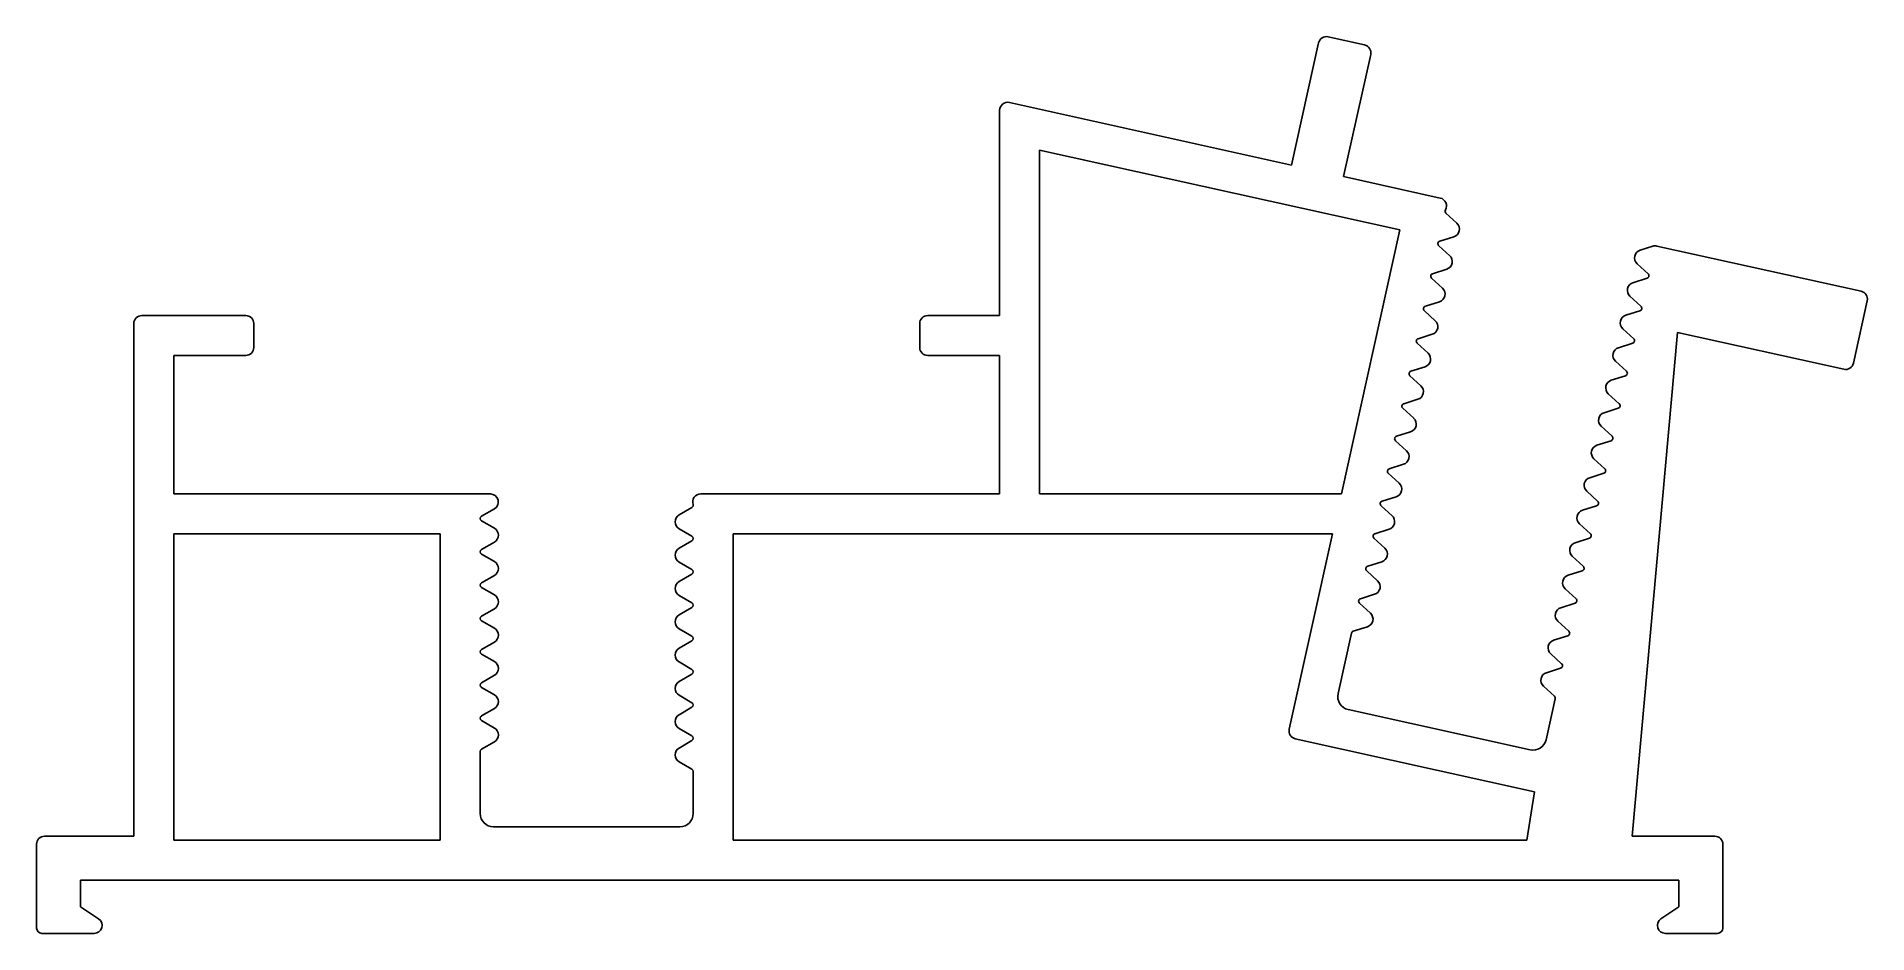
# Model space of a CAD drawing. Extents: x 1032.2 to 1100.9, y 1953.2 to 1986.8.
import ezdxf

# ---------------------------------------------------------------- set-up
doc = ezdxf.new("R2010")
doc.units = 0
doc.layers.add('W100632-REV001', color=7, linetype='CONTINUOUS')

msp = doc.modelspace()

# ---------------------------------------------------------------- linework, layer by layer
at = {"layer": 'W100632-REV001'}
for p, q in [((1080.285, 1986.593), (1079.268, 1982.004)), ((1082.01, 1986.517), (1080.643, 1986.821)), ((1081.221, 1981.571), (1082.238, 1986.16)), ((1079.268, 1982.004), (1068.674, 1984.353)), ((1068.309, 1984.06), (1068.309, 1976.352)), ((1069.809, 1969.655), (1069.809, 1982.564)), ((1069.809, 1982.564), (1083.337, 1979.566)), ((1084.852, 1980.766), (1081.221, 1981.571)), ((1085.475, 1979.82), (1085.064, 1980.197)), ((1083.337, 1979.566), (1081.14, 1969.655)), ((1084.831, 1979.145), (1085.363, 1979.313)), ((1085.205, 1978.6), (1084.794, 1978.976)), ((1092.828, 1978.957), (1092.354, 1978.807)), ((1100.649, 1977.264), (1092.983, 1978.963)), ((1084.561, 1977.925), (1085.092, 1978.092)), ((1092.241, 1978.3), (1092.652, 1977.924)), ((1084.934, 1977.379), (1084.523, 1977.756)), ((1092.615, 1977.754), (1092.083, 1977.587)), ((1084.663, 1976.159), (1084.253, 1976.535)), ((1084.29, 1976.705), (1084.822, 1976.872)), ((1092.344, 1976.534), (1091.813, 1976.367)), ((1091.971, 1977.08), (1092.382, 1976.703)), ((1100.357, 1974.563), (1100.877, 1976.906)), ((1035.809, 1976.055), (1035.809, 1956.804)), ((1040.009, 1976.355), (1036.109, 1976.355)), ((1040.309, 1975.155), (1040.309, 1976.055)), ((1065.309, 1976.052), (1065.309, 1975.155)), ((1068.309, 1976.352), (1065.609, 1976.352)), ((1091.7, 1975.859), (1092.111, 1975.483)), ((1084.393, 1974.939), (1083.982, 1975.315)), ((1084.02, 1975.484), (1084.551, 1975.652)), ((1092.074, 1975.314), (1091.542, 1975.146)), ((1092.058, 1956.803), (1093.751, 1975.72)), ((1093.751, 1975.72), (1100, 1974.335)), ((1037.309, 1969.655), (1037.309, 1974.855)), ((1037.309, 1974.855), (1040.009, 1974.855)), ((1065.609, 1974.855), (1068.309, 1974.855)), ((1068.309, 1974.855), (1068.309, 1969.655)), ((1091.43, 1974.639), (1091.841, 1974.262)), ((1084.122, 1973.718), (1083.712, 1974.095)), ((1083.749, 1974.264), (1084.28, 1974.431)), ((1091.803, 1974.093), (1091.272, 1973.926)), ((1083.479, 1973.043), (1084.01, 1973.211)), ((1091.159, 1973.419), (1091.57, 1973.042)), ((1083.852, 1972.498), (1083.441, 1972.874)), ((1091.533, 1972.873), (1091.001, 1972.705)), ((1083.208, 1971.823), (1083.739, 1971.991)), ((1090.889, 1972.198), (1091.299, 1971.822)), ((1083.581, 1971.278), (1083.171, 1971.654)), ((1091.262, 1971.653), (1090.731, 1971.485)), ((1083.311, 1970.057), (1082.9, 1970.434)), ((1082.937, 1970.603), (1083.469, 1970.77)), ((1090.991, 1970.432), (1090.46, 1970.265)), ((1090.618, 1970.978), (1091.029, 1970.601)), ((1049.192, 1969.655), (1037.309, 1969.655)), ((1068.309, 1969.655), (1057.089, 1969.655)), ((1081.14, 1969.655), (1069.809, 1969.655)), ((1090.348, 1969.757), (1090.758, 1969.381)), ((1048.859, 1968.817), (1049.342, 1969.095)), ((1056.759, 1969.143), (1056.277, 1968.865)), ((1083.04, 1968.837), (1082.629, 1969.213)), ((1082.667, 1969.382), (1083.198, 1969.55)), ((1090.721, 1969.212), (1090.19, 1969.044)), ((1049.342, 1968.365), (1048.859, 1968.643)), ((1056.277, 1968.345), (1056.759, 1968.067)), ((1082.396, 1968.162), (1082.928, 1968.33)), ((1090.077, 1968.537), (1090.488, 1968.161)), ((1037.311, 1956.654), (1037.309, 1968.155)), ((1037.309, 1968.155), (1047.309, 1968.155)), ((1047.309, 1968.155), (1047.311, 1956.654)), ((1048.859, 1967.567), (1049.342, 1967.845)), ((1056.759, 1967.893), (1056.277, 1967.615)), ((1058.311, 1956.654), (1058.309, 1968.155)), ((1058.309, 1968.155), (1080.807, 1968.155)), ((1080.807, 1968.155), (1079.181, 1960.821)), ((1082.77, 1967.616), (1082.359, 1967.993)), ((1090.45, 1967.992), (1089.919, 1967.824)), ((1049.342, 1967.115), (1048.859, 1967.393)), ((1056.277, 1967.095), (1056.759, 1966.817)), ((1082.126, 1966.942), (1082.657, 1967.109)), ((1089.807, 1967.317), (1090.217, 1966.94)), ((1048.859, 1966.317), (1049.342, 1966.595)), ((1056.759, 1966.643), (1056.277, 1966.365)), ((1082.499, 1966.396), (1082.088, 1966.772)), ((1090.18, 1966.771), (1089.648, 1966.604)), ((1049.342, 1965.865), (1048.859, 1966.143)), ((1056.277, 1965.845), (1056.759, 1965.567)), ((1082.229, 1965.176), (1081.818, 1965.552)), ((1081.855, 1965.721), (1082.387, 1965.889)), ((1089.909, 1965.551), (1089.378, 1965.383)), ((1089.536, 1966.096), (1089.947, 1965.72)), ((1048.859, 1965.067), (1049.342, 1965.345)), ((1049.342, 1964.615), (1048.859, 1964.893)), ((1056.759, 1965.393), (1056.277, 1965.115)), ((1089.265, 1964.876), (1089.676, 1964.499)), ((1056.277, 1964.595), (1056.759, 1964.317)), ((1081.014, 1962.156), (1081.517, 1964.427)), ((1081.585, 1964.501), (1082.116, 1964.668)), ((1089.639, 1964.33), (1089.107, 1964.163)), ((1048.859, 1963.817), (1049.342, 1964.095)), ((1049.342, 1963.365), (1048.859, 1963.643)), ((1056.759, 1964.143), (1056.277, 1963.865)), ((1088.995, 1963.656), (1089.406, 1963.279)), ((1048.859, 1962.567), (1049.342, 1962.845)), ((1056.277, 1963.345), (1056.759, 1963.067)), ((1056.759, 1962.893), (1056.277, 1962.615)), ((1089.368, 1963.11), (1088.837, 1962.942)), ((1049.342, 1962.115), (1048.859, 1962.393)), ((1056.277, 1962.095), (1056.759, 1961.817)), ((1088.724, 1962.435), (1089.135, 1962.059)), ((1048.859, 1961.317), (1049.342, 1961.595)), ((1056.759, 1961.643), (1056.277, 1961.365)), ((1088.228, 1960.044), (1081.393, 1961.559)), ((1089.165, 1961.963), (1088.824, 1960.424)), ((1049.342, 1960.865), (1048.859, 1961.143)), ((1056.277, 1960.845), (1056.759, 1960.567)), ((1048.859, 1960.067), (1049.342, 1960.345)), ((1056.759, 1960.393), (1056.277, 1960.115)), ((1079.409, 1960.463), (1088.391, 1958.472)), ((1048.809, 1957.654), (1048.809, 1959.98)), ((1056.277, 1959.595), (1056.759, 1959.317)), ((1056.809, 1959.23), (1056.809, 1957.654)), ((1088.391, 1958.472), (1088.101, 1956.654)), ((1035.809, 1956.804), (1032.459, 1956.804)), ((1047.311, 1956.654), (1037.311, 1956.654)), ((1056.309, 1957.154), (1049.309, 1957.154)), ((1088.101, 1956.654), (1058.311, 1956.654)), ((1095.159, 1956.803), (1092.058, 1956.803)), ((1032.159, 1956.504), (1032.159, 1953.354)), ((1095.459, 1953.354), (1095.459, 1956.503)), ((1033.809, 1955.154), (1093.809, 1955.154)), ((1033.809, 1954.154), (1033.809, 1955.154)), ((1093.809, 1955.154), (1093.809, 1954.154)), ((1034.485, 1953.703), (1033.809, 1954.154)), ((1093.809, 1954.154), (1093.134, 1953.703)), ((1093.809, 1954.154), (1093.809, 1954.154)), ((1032.359, 1953.154), (1034.319, 1953.154)), ((1093.3, 1953.154), (1095.259, 1953.154))]:
    msp.add_line(p, q, dxfattribs=at)
for centre, radius, start, end in [((1080.578, 1986.528), 0.3, 77.49998, 167.5), ((1081.945, 1986.225), 0.3, 347.5, 77.49998), ((1068.609, 1984.06), 0.3, 77.5, 180), ((1084.787, 1980.473), 0.3, 329.52641, 77.5), ((1085.132, 1980.27), 0.1, 149.52641, 227.5), ((1085.272, 1979.599), 0.3, 287.5, 47.5), ((1084.861, 1979.05), 0.1, 107.5, 227.5), ((1085.002, 1978.379), 0.3, 287.5, 47.5), ((1092.444, 1978.521), 0.3, 107.5, 227.5), ((1092.918, 1978.671), 0.3, 77.5, 107.5), ((1084.591, 1977.83), 0.1, 107.5, 227.5), ((1092.585, 1977.85), 0.1, 287.5, 47.5), ((1084.731, 1977.158), 0.3, 287.5, 47.5), ((1092.174, 1977.301), 0.3, 107.5, 227.5), ((1100.584, 1976.971), 0.3, 347.5, 77.5), ((1084.32, 1976.609), 0.1, 107.5, 227.5), ((1092.314, 1976.629), 0.1, 287.5, 47.5), ((1036.109, 1976.055), 0.3, 90, 180), ((1040.009, 1976.055), 0.3, 0, 90), ((1065.609, 1976.052), 0.3, 90, 180), ((1084.461, 1975.938), 0.3, 287.5, 47.5), ((1091.903, 1976.08), 0.3, 107.5, 227.5), ((1040.009, 1975.155), 0.3, 270, 360), ((1065.609, 1975.155), 0.3, 180, 270), ((1084.05, 1975.389), 0.1, 107.5, 227.5), ((1091.632, 1974.86), 0.3, 107.5, 227.5), ((1092.044, 1975.409), 0.1, 287.5, 47.5), ((1084.19, 1974.717), 0.3, 287.5, 47.5), ((1100.064, 1974.628), 0.3, 257.5, 347.5), ((1083.779, 1974.168), 0.1, 107.5, 227.5), ((1091.362, 1973.64), 0.3, 107.5, 227.5), ((1091.773, 1974.189), 0.1, 287.5, 47.5), ((1083.92, 1973.497), 0.3, 287.5, 47.5), ((1083.509, 1972.948), 0.1, 107.5, 227.5), ((1083.649, 1972.277), 0.3, 287.5, 47.5), ((1091.091, 1972.419), 0.3, 107.5, 227.5), ((1091.502, 1972.968), 0.1, 287.5, 47.5), ((1083.238, 1971.728), 0.1, 107.5, 227.5), ((1091.232, 1971.748), 0.1, 287.5, 47.5), ((1083.379, 1971.056), 0.3, 287.5, 47.5), ((1090.821, 1971.199), 0.3, 107.5, 227.5), ((1082.968, 1970.507), 0.1, 107.5, 227.5), ((1090.961, 1970.528), 0.1, 287.5, 47.5), ((1049.192, 1969.355), 0.3, 300, 90), ((1057.089, 1969.355), 0.3, 90, 198.20996), ((1083.108, 1969.836), 0.3, 287.5, 47.5), ((1090.55, 1969.979), 0.3, 107.5, 227.5), ((1056.709, 1969.23), 0.1, 300, 18.20996), ((1082.697, 1969.287), 0.1, 107.5, 227.5), ((1090.28, 1968.758), 0.3, 107.5, 227.5), ((1090.691, 1969.307), 0.1, 287.5, 47.5), ((1048.909, 1968.73), 0.1, 120, 240), ((1049.192, 1968.105), 0.3, 300, 60), ((1056.427, 1968.605), 0.3, 120, 240), ((1082.838, 1968.616), 0.3, 287.5, 47.5), ((1056.427, 1967.355), 0.3, 120, 240), ((1056.709, 1967.98), 0.1, 300, 60), ((1082.426, 1968.067), 0.1, 107.5, 227.5), ((1082.567, 1967.395), 0.3, 287.5, 47.5), ((1090.009, 1967.538), 0.3, 107.5, 227.5), ((1090.42, 1968.087), 0.1, 287.5, 47.5), ((1048.909, 1967.48), 0.1, 120, 240), ((1049.192, 1966.855), 0.3, 300, 60), ((1082.156, 1966.846), 0.1, 107.5, 227.5), ((1090.15, 1966.867), 0.1, 287.5, 47.5), ((1048.909, 1966.23), 0.1, 120, 240), ((1056.427, 1966.105), 0.3, 120, 240), ((1056.709, 1966.73), 0.1, 300, 60), ((1082.296, 1966.175), 0.3, 287.5, 47.5), ((1089.739, 1966.317), 0.3, 107.5, 227.5), ((1049.192, 1965.605), 0.3, 300, 60), ((1056.709, 1965.48), 0.1, 300, 60), ((1081.885, 1965.626), 0.1, 107.5, 227.5), ((1089.879, 1965.646), 0.1, 287.5, 47.5), ((1048.909, 1964.98), 0.1, 120, 240), ((1056.427, 1964.855), 0.3, 120, 240), ((1082.026, 1964.955), 0.3, 287.5, 47.5), ((1089.468, 1965.097), 0.3, 107.5, 227.5), ((1049.192, 1964.355), 0.3, 300, 60), ((1056.709, 1964.23), 0.1, 300, 60), ((1081.615, 1964.405), 0.1, 107.5, 167.5), ((1089.198, 1963.877), 0.3, 107.5, 227.5), ((1089.609, 1964.426), 0.1, 287.5, 47.5), ((1048.909, 1963.73), 0.1, 120, 240), ((1056.427, 1963.605), 0.3, 120, 240), ((1049.192, 1963.105), 0.3, 300, 60), ((1056.709, 1962.98), 0.1, 300, 60), ((1088.927, 1962.656), 0.3, 107.5, 227.5), ((1089.338, 1963.205), 0.1, 287.5, 47.5), ((1048.909, 1962.48), 0.1, 120, 240), ((1049.192, 1961.855), 0.3, 300, 60), ((1056.427, 1962.355), 0.3, 120, 240), ((1081.502, 1962.047), 0.5, 167.5, 257.5), ((1056.709, 1961.73), 0.1, 300, 60), ((1089.068, 1961.985), 0.1, 347.5, 47.5), ((1048.909, 1961.23), 0.1, 120, 240), ((1049.192, 1960.605), 0.3, 300, 60), ((1056.427, 1961.105), 0.3, 120, 240), ((1079.474, 1960.756), 0.3, 167.5, 257.5), ((1048.909, 1959.98), 0.1, 120, 180), ((1056.427, 1959.855), 0.3, 120, 240), ((1056.709, 1960.48), 0.1, 300, 60), ((1088.336, 1960.532), 0.5, 257.5, 347.5), ((1056.709, 1959.23), 0.1, 0, 60), ((1049.309, 1957.654), 0.5, 180, 270), ((1056.309, 1957.654), 0.5, 270, 0), ((1032.459, 1956.504), 0.3, 90, 180), ((1095.159, 1956.503), 0.3, 0, 89.9994), ((1032.359, 1953.354), 0.2, 180, 270), ((1034.319, 1953.454), 0.3, 270, 56.30993), ((1093.3, 1953.454), 0.3, 123.69007, 270), ((1095.259, 1953.354), 0.2, 270, 0)]:
    msp.add_arc(centre, radius, start, end, dxfattribs=at)

doc.saveas('drawing.dxf')
